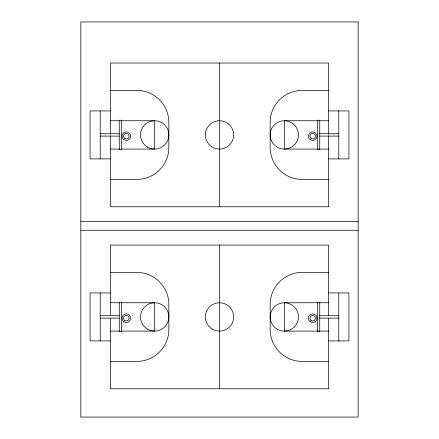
<?xml version="1.0" encoding="UTF-8"?>
<svg xmlns="http://www.w3.org/2000/svg" width="439" height="439" viewBox="0 0 439 439"><rect width="100%" height="100%" fill="white"/><g stroke="black" fill="none" stroke-linecap="round" stroke-linejoin="round"><path stroke-width="0.33" stroke-dasharray="2.19 1.65" d="M333.98 134.312L333.98 135.503M105.02 134.312L105.02 135.503"/><path stroke-width="0.66" d="M110.337 90.385L136.803 90.385A32.042 32.042 0 0 1 168.839 122.421L168.839 147.394A32.042 32.042 0 0 1 136.803 179.436L110.337 179.436M328.663 90.385L302.197 90.385A32.042 32.042 0 0 0 270.161 122.421L270.161 147.394A32.042 32.042 0 0 0 302.197 179.436L328.663 179.436M110.337 110.924L90.077 110.924L90.077 158.896L110.337 158.896M328.663 110.924L348.923 110.924L348.923 158.896L328.663 158.896M110.337 120.741L119.885 120.741M121.252 120.741L154.676 120.741L154.676 149.073L121.252 149.073M317.748 120.741L284.324 120.741L284.324 149.073L317.748 149.073M319.115 120.741L328.663 120.741M100.207 133.714L119.265 133.714M319.735 133.714L338.793 133.714M100.207 136.101L119.265 136.101M319.735 136.101L338.793 136.101M110.337 149.073L119.885 149.073M319.115 149.073L328.663 149.073M80.842 221.569L358.158 221.569M80.842 230.261L358.158 230.261M110.337 272.394L136.803 272.394A32.042 32.042 0 0 1 168.839 304.436L168.839 329.409A32.042 32.042 0 0 1 136.803 361.445L110.337 361.445M328.663 272.394L302.197 272.394A32.042 32.042 0 0 0 270.161 304.436L270.161 329.409A32.042 32.042 0 0 0 302.197 361.445L328.663 361.445M110.337 292.934L90.077 292.934L90.077 340.905L110.337 340.905M328.663 292.934L348.923 292.934L348.923 340.905L328.663 340.905M110.337 302.756L119.885 302.756M121.252 302.756L154.676 302.756L154.676 331.088L121.252 331.088M317.748 302.756L284.324 302.756L284.324 331.088L317.748 331.088M319.115 302.756L328.663 302.756M100.207 315.729L119.265 315.729M319.735 315.729L338.793 315.729M100.207 318.116L119.265 318.116M319.735 318.116L338.793 318.116M110.337 331.088L119.885 331.088M319.115 331.088L328.663 331.088M338.793 110.924L338.793 158.896M338.793 292.934L338.793 340.905M328.663 134.235L328.663 63.04L110.337 63.04L110.337 134.235M328.663 135.585L328.663 206.774L110.337 206.774L110.337 135.585M328.663 315.57L328.663 245.055L110.337 245.055L110.337 315.57M328.663 318.27L328.663 388.789L110.337 388.789L110.337 318.27M219.5 63.04L219.5 206.774M219.5 245.055L219.5 388.789M100.207 110.924L100.207 158.896M100.207 292.934L100.207 340.905M358.158 21.95L80.842 21.95L80.842 417.05L358.158 417.05L358.158 21.95M121.433 120.242L119.265 120.242L119.265 149.573L121.433 149.573L121.433 120.242M319.735 120.242L317.567 120.242L317.567 149.573L319.735 149.573L319.735 120.242M121.433 302.257L119.265 302.257L119.265 331.588L121.433 331.588L121.433 302.257M319.735 302.257L317.567 302.257L317.567 331.588L319.735 331.588L319.735 302.257M123.842 139.684A4.286 4.286 0 0 0 130.575 136.567A4.286 4.286 0 0 0 124.506 132.298A4.286 4.286 0 0 0 123.842 139.684M124.934 138.559A2.744 2.744 0 0 0 129.05 136.183A2.744 2.744 0 0 0 124.934 133.807A2.744 2.744 0 0 0 124.934 138.559M310.554 139.893A4.286 4.286 0 0 0 316.98 136.183A4.286 4.286 0 0 0 310.554 132.474A4.286 4.286 0 0 0 310.554 139.893M311.322 138.559A2.744 2.744 0 0 0 315.438 136.183A2.744 2.744 0 0 0 311.322 133.807A2.744 2.744 0 0 0 311.322 138.559M147.592 147.175A14.169 14.169 0 0 0 168.839 134.91A14.169 14.169 0 0 0 147.592 122.64A14.169 14.169 0 0 0 147.592 147.175M276.383 146.642A14.169 14.169 0 0 0 298.454 135.92A14.169 14.169 0 0 0 278.134 122.168A14.169 14.169 0 0 0 276.383 146.642M211.56 146.642A14.169 14.169 0 0 0 233.63 135.92A14.169 14.169 0 0 0 213.31 122.168A14.169 14.169 0 0 0 211.56 146.642M123.842 321.699A4.286 4.286 0 0 0 130.575 318.582A4.286 4.286 0 0 0 124.506 314.308A4.286 4.286 0 0 0 123.842 321.699M124.725 320.443A2.744 2.744 0 0 0 129.039 318.445A2.744 2.744 0 0 0 125.153 315.707A2.744 2.744 0 0 0 124.725 320.443M310.225 321.699A4.286 4.286 0 0 0 316.958 318.582A4.286 4.286 0 0 0 310.894 314.308A4.286 4.286 0 0 0 310.225 321.699M311.114 320.443A2.744 2.744 0 0 0 315.427 318.445A2.744 2.744 0 0 0 311.542 315.707A2.744 2.744 0 0 0 311.114 320.443M147.592 329.19A14.169 14.169 0 0 0 168.839 316.92A14.169 14.169 0 0 0 147.592 304.655A14.169 14.169 0 0 0 147.592 329.19M277.245 329.19A14.169 14.169 0 0 0 298.493 316.92A14.169 14.169 0 0 0 277.245 304.655A14.169 14.169 0 0 0 277.245 329.19M212.416 329.19A14.169 14.169 0 0 0 233.669 316.92A14.169 14.169 0 0 0 212.416 304.655A14.169 14.169 0 0 0 212.416 329.19"/></g></svg>
